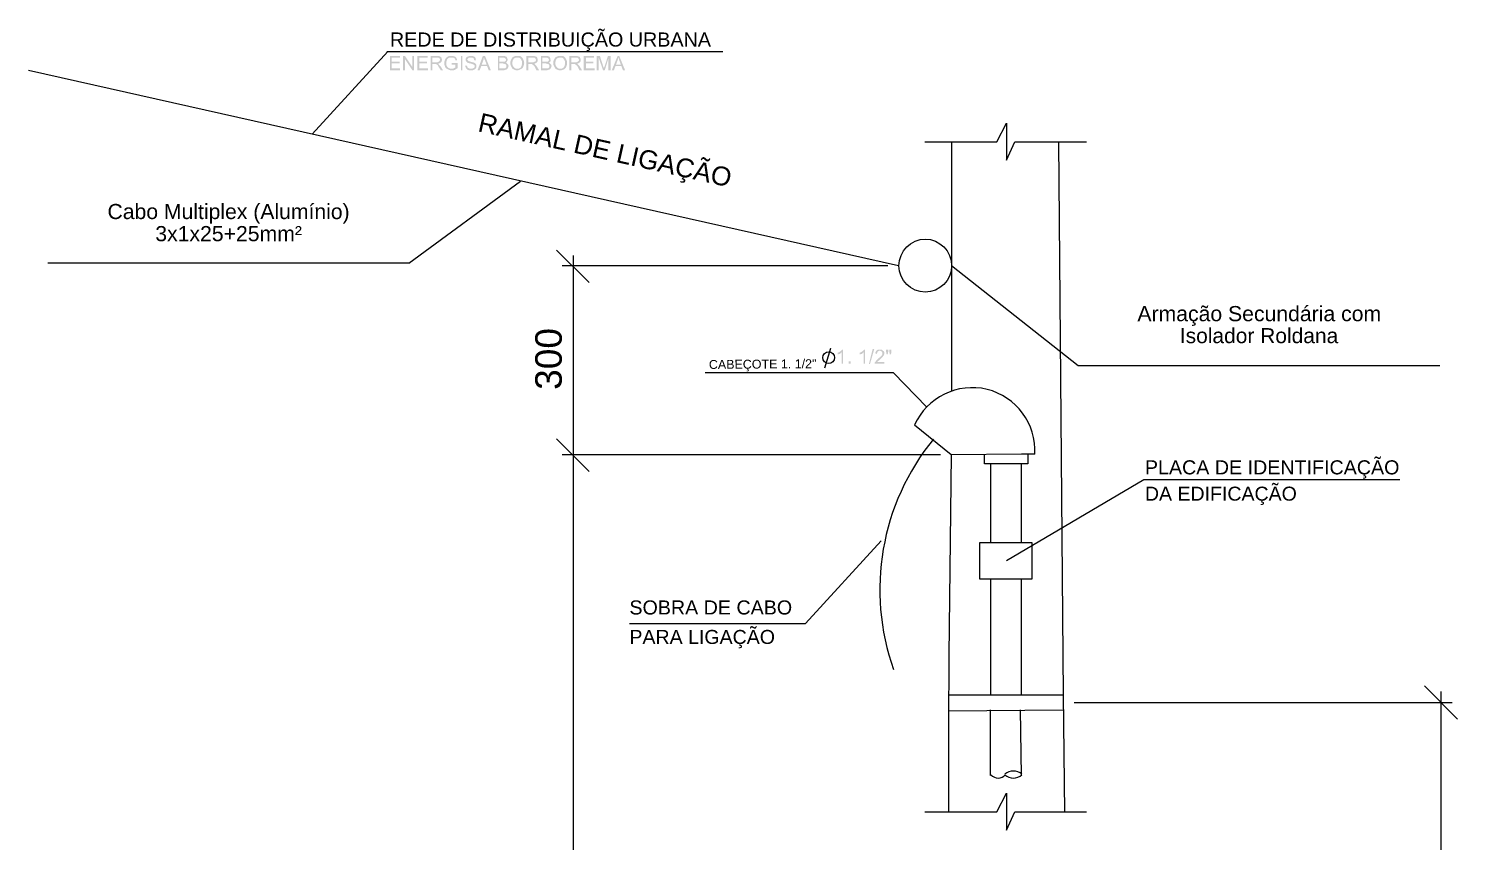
# Model space of a CAD drawing. Header units: millimetres. Extents: x 40 to 176, y -32 to 59.
# Drawn here: x 133.16 to 140.6, y 2.85 to 7.08 of the extents above; entities that cross this region are included whole.
import ezdxf

# ---------------------------------------------------------------- set-up
doc = ezdxf.new("R2010")
doc.units = ezdxf.units.MM
doc.layers.add('17 - Padrão de entrada', color=6, linetype='Continuous')
doc.styles.add('Arial0', font='arial.ttf', dxfattribs={"height": 3.14658})

msp = doc.modelspace()

# ---------------------------------------------------------------- hatches: boundary and pattern name
at = {"layer": '17 - Padrão de entrada', "true_color": 0x000007}
h = msp.add_hatch(color=7, dxfattribs=at)
h.paths.add_polyline_path([(135.0422, 6.8581), (135.0422, 6.9335), (135.0953, 6.9335), (135.0953, 6.9251), (135.0506, 6.9251), (135.0506, 6.9028), (135.0925, 6.9028), (135.0925, 6.8944), (135.0506, 6.8944), (135.0506, 6.8693), (135.0953, 6.8693), (135.0953, 6.8581)])
h.paths.add_polyline_path([(135.1093, 6.8581), (135.1093, 6.9335), (135.1204, 6.9335), (135.1595, 6.8749), (135.1595, 6.9335), (135.1679, 6.9335), (135.1679, 6.8581), (135.1595, 6.8581), (135.1204, 6.9168), (135.1204, 6.8581)])
h.paths.add_polyline_path([(135.1847, 6.8581), (135.1847, 6.9335), (135.2378, 6.9335), (135.2378, 6.9251), (135.1959, 6.9251), (135.1959, 6.9028), (135.235, 6.9028), (135.235, 6.8944), (135.1959, 6.8944), (135.1959, 6.8693), (135.2406, 6.8693), (135.2406, 6.8581)])
edge = h.paths.add_edge_path()
edge.add_line((135.2545, 6.8581), (135.2545, 6.9335))
edge.add_line((135.2545, 6.9335), (135.2853, 6.9335))
edge.add_spline(control_points=[(135.2853, 6.9335), (135.2936, 6.9335), (135.2992, 6.9335), (135.302, 6.9307), (135.302, 6.9307), (135.3048, 6.9307), (135.3076, 6.9279), (135.3104, 6.9251), (135.3104, 6.9251), (135.3104, 6.9196), (135.3132, 6.9168), (135.3132, 6.914), (135.3132, 6.914), (135.3132, 6.9084), (135.3104, 6.9028), (135.3076, 6.9), (135.3076, 6.9), (135.3048, 6.8972), (135.2992, 6.8944), (135.2908, 6.8916), (135.2908, 6.8916), (135.2936, 6.8916), (135.2964, 6.8916), (135.2964, 6.8888), (135.2964, 6.8888), (135.2992, 6.886), (135.302, 6.8832), (135.3048, 6.8804)], knot_values=[0, 0, 0, 0, 0.035714, 0.035714, 0.035714, 0.035714, 0.071429, 0.071429, 0.071429, 0.071429, 0.107143, 0.107143, 0.107143, 0.107143, 0.142857, 0.142857, 0.142857, 0.142857, 0.178571, 0.178571, 0.178571, 0.178571, 0.214286, 0.214286, 0.214286, 0.214286, 1, 1, 1, 1], degree=3, periodic=0)
edge.add_line((135.3048, 6.8804), (135.3188, 6.8581))
edge.add_line((135.3188, 6.8581), (135.3076, 6.8581))
edge.add_line((135.3076, 6.8581), (135.2964, 6.8749))
edge.add_spline(control_points=[(135.2964, 6.8749), (135.2936, 6.8804), (135.2908, 6.8832), (135.2908, 6.886), (135.2908, 6.886), (135.288, 6.886), (135.2853, 6.8888), (135.2853, 6.8888), (135.2853, 6.8888), (135.2825, 6.8916), (135.2825, 6.8916), (135.2797, 6.8916), (135.2797, 6.8916), (135.2797, 6.8916), (135.2769, 6.8916), (135.2741, 6.8916)], knot_values=[0, 0, 0, 0, 0.0625, 0.0625, 0.0625, 0.0625, 0.125, 0.125, 0.125, 0.125, 0.1875, 0.1875, 0.1875, 0.1875, 1, 1, 1, 1], degree=3, periodic=0)
edge.add_line((135.2741, 6.8916), (135.2629, 6.8916))
edge.add_line((135.2629, 6.8916), (135.2629, 6.8581))
edge.add_line((135.2629, 6.8581), (135.2545, 6.8581))
edge = h.paths.add_edge_path()
edge.add_line((135.2629, 6.9), (135.2853, 6.9))
edge.add_spline(control_points=[(135.2853, 6.9), (135.288, 6.9), (135.2936, 6.9), (135.2936, 6.9028), (135.2936, 6.9028), (135.2964, 6.9028), (135.2992, 6.9056), (135.2992, 6.9056), (135.2992, 6.9056), (135.302, 6.9084), (135.302, 6.9112), (135.302, 6.914), (135.302, 6.914), (135.302, 6.9168), (135.302, 6.9196), (135.2992, 6.9223), (135.2992, 6.9223), (135.2964, 6.9251), (135.2908, 6.9251), (135.288, 6.9251)], knot_values=[0, 0, 0, 0, 0.05, 0.05, 0.05, 0.05, 0.1, 0.1, 0.1, 0.1, 0.15, 0.15, 0.15, 0.15, 0.2, 0.2, 0.2, 0.2, 1, 1, 1, 1], degree=3, periodic=0)
edge.add_line((135.288, 6.9251), (135.2629, 6.9251))
edge.add_line((135.2629, 6.9251), (135.2629, 6.9))
edge = h.paths.add_edge_path()
edge.add_line((135.3635, 6.8888), (135.3635, 6.8972))
edge.add_line((135.3635, 6.8972), (135.3942, 6.8972))
edge.add_line((135.3942, 6.8972), (135.3942, 6.8693))
edge.add_spline(control_points=[(135.3942, 6.8693), (135.3886, 6.8665), (135.383, 6.8637), (135.3802, 6.8609), (135.3802, 6.8609), (135.3746, 6.8581), (135.3691, 6.8581), (135.3635, 6.8581), (135.3635, 6.8581), (135.3551, 6.8581), (135.3495, 6.8609), (135.3439, 6.8637), (135.3439, 6.8637), (135.3383, 6.8665), (135.3327, 6.8693), (135.3299, 6.8749), (135.3299, 6.8749), (135.3272, 6.8832), (135.3244, 6.8888), (135.3244, 6.8972), (135.3244, 6.8972), (135.3244, 6.9028), (135.3272, 6.9084), (135.3299, 6.9168), (135.3299, 6.9168), (135.3327, 6.9223), (135.3383, 6.9279), (135.3439, 6.9307), (135.3439, 6.9307), (135.3495, 6.9335), (135.3551, 6.9335), (135.3635, 6.9335), (135.3635, 6.9335), (135.3691, 6.9335), (135.3719, 6.9335), (135.3774, 6.9307), (135.3774, 6.9307), (135.3802, 6.9307), (135.3858, 6.9279), (135.3858, 6.9251), (135.3858, 6.9251), (135.3886, 6.9223), (135.3914, 6.9168), (135.3914, 6.9112)], knot_values=[0, 0, 0, 0, 0.022727, 0.022727, 0.022727, 0.022727, 0.045455, 0.045455, 0.045455, 0.045455, 0.068182, 0.068182, 0.068182, 0.068182, 0.090909, 0.090909, 0.090909, 0.090909, 0.113636, 0.113636, 0.113636, 0.113636, 0.136364, 0.136364, 0.136364, 0.136364, 0.159091, 0.159091, 0.159091, 0.159091, 0.181818, 0.181818, 0.181818, 0.181818, 0.204545, 0.204545, 0.204545, 0.204545, 0.227273, 0.227273, 0.227273, 0.227273, 1, 1, 1, 1], degree=3, periodic=0)
edge.add_line((135.3914, 6.9112), (135.383, 6.9112))
edge.add_spline(control_points=[(135.383, 6.9112), (135.383, 6.914), (135.3802, 6.9168), (135.3802, 6.9196), (135.3802, 6.9196), (135.3774, 6.9223), (135.3746, 6.9223), (135.3719, 6.9251), (135.3719, 6.9251), (135.3691, 6.9251), (135.3663, 6.9251), (135.3635, 6.9251), (135.3635, 6.9251), (135.3579, 6.9251), (135.3551, 6.9251), (135.3523, 6.9251), (135.3523, 6.9251), (135.3467, 6.9223), (135.3439, 6.9196), (135.3439, 6.9196), (135.3439, 6.9196), (135.3411, 6.9168), (135.3383, 6.914), (135.3383, 6.9112), (135.3383, 6.9112), (135.3355, 6.9056), (135.3355, 6.9028), (135.3355, 6.8972), (135.3355, 6.8972), (135.3355, 6.8888), (135.3355, 6.8832), (135.3383, 6.8804), (135.3383, 6.8804), (135.3411, 6.8749), (135.3439, 6.8721), (135.3495, 6.8693), (135.3495, 6.8693), (135.3523, 6.8693), (135.3579, 6.8665), (135.3635, 6.8665), (135.3635, 6.8665), (135.3663, 6.8665), (135.3719, 6.8665), (135.3746, 6.8693), (135.3746, 6.8693), (135.3802, 6.8721), (135.383, 6.8721), (135.383, 6.8749)], knot_values=[0, 0, 0, 0, 0.020833, 0.020833, 0.020833, 0.020833, 0.041667, 0.041667, 0.041667, 0.041667, 0.0625, 0.0625, 0.0625, 0.0625, 0.083333, 0.083333, 0.083333, 0.083333, 0.104167, 0.104167, 0.104167, 0.104167, 0.125, 0.125, 0.125, 0.125, 0.145833, 0.145833, 0.145833, 0.145833, 0.166667, 0.166667, 0.166667, 0.166667, 0.1875, 0.1875, 0.1875, 0.1875, 0.208333, 0.208333, 0.208333, 0.208333, 0.229167, 0.229167, 0.229167, 0.229167, 1, 1, 1, 1], degree=3, periodic=0)
edge.add_line((135.383, 6.8749), (135.383, 6.8888))
edge.add_line((135.383, 6.8888), (135.3635, 6.8888))
h.paths.add_polyline_path([(135.411, 6.8581), (135.411, 6.9335), (135.4193, 6.9335), (135.4193, 6.8581)])
edge = h.paths.add_edge_path()
edge.add_line((135.4333, 6.8832), (135.4417, 6.8832))
edge.add_spline(control_points=[(135.4417, 6.8832), (135.4445, 6.8804), (135.4445, 6.8776), (135.4445, 6.8749), (135.4445, 6.8749), (135.4473, 6.8721), (135.4501, 6.8693), (135.4529, 6.8693), (135.4529, 6.8693), (135.4557, 6.8665), (135.4612, 6.8665), (135.464, 6.8665), (135.464, 6.8665), (135.4696, 6.8665), (135.4724, 6.8665), (135.4752, 6.8693), (135.4752, 6.8693), (135.478, 6.8693), (135.4808, 6.8721), (135.4808, 6.8721), (135.4808, 6.8721), (135.4836, 6.8749), (135.4836, 6.8776), (135.4836, 6.8804), (135.4836, 6.8804), (135.4836, 6.8804), (135.4836, 6.8832), (135.4808, 6.886), (135.4808, 6.886), (135.4808, 6.886), (135.478, 6.8888), (135.4752, 6.8888), (135.4752, 6.8888), (135.4724, 6.8916), (135.4668, 6.8916), (135.4612, 6.8944), (135.4612, 6.8944), (135.4557, 6.8944), (135.4501, 6.8972), (135.4473, 6.8972), (135.4473, 6.8972), (135.4445, 6.9), (135.4417, 6.9028), (135.4389, 6.9056), (135.4389, 6.9056), (135.4361, 6.9084), (135.4361, 6.9112), (135.4361, 6.914), (135.4361, 6.914), (135.4361, 6.9168), (135.4361, 6.9223), (135.4389, 6.9251), (135.4389, 6.9251), (135.4417, 6.9279), (135.4445, 6.9307), (135.4501, 6.9307), (135.4501, 6.9307), (135.4529, 6.9335), (135.4584, 6.9335), (135.4612, 6.9335), (135.4612, 6.9335), (135.4668, 6.9335), (135.4724, 6.9335), (135.478, 6.9307), (135.478, 6.9307), (135.4808, 6.9307), (135.4836, 6.9279), (135.4864, 6.9251), (135.4864, 6.9251), (135.4892, 6.9196), (135.4892, 6.9168), (135.4892, 6.9112)], knot_values=[0, 0, 0, 0, 0.013889, 0.013889, 0.013889, 0.013889, 0.027778, 0.027778, 0.027778, 0.027778, 0.041667, 0.041667, 0.041667, 0.041667, 0.055556, 0.055556, 0.055556, 0.055556, 0.069444, 0.069444, 0.069444, 0.069444, 0.083333, 0.083333, 0.083333, 0.083333, 0.097222, 0.097222, 0.097222, 0.097222, 0.111111, 0.111111, 0.111111, 0.111111, 0.125, 0.125, 0.125, 0.125, 0.138889, 0.138889, 0.138889, 0.138889, 0.152778, 0.152778, 0.152778, 0.152778, 0.166667, 0.166667, 0.166667, 0.166667, 0.180556, 0.180556, 0.180556, 0.180556, 0.194444, 0.194444, 0.194444, 0.194444, 0.208333, 0.208333, 0.208333, 0.208333, 0.222222, 0.222222, 0.222222, 0.222222, 0.236111, 0.236111, 0.236111, 0.236111, 1, 1, 1, 1], degree=3, periodic=0)
edge.add_line((135.4892, 6.9112), (135.4808, 6.9112))
edge.add_spline(control_points=[(135.4808, 6.9112), (135.4808, 6.9168), (135.478, 6.9196), (135.4752, 6.9223), (135.4752, 6.9223), (135.4724, 6.9251), (135.4696, 6.9251), (135.464, 6.9251), (135.464, 6.9251), (135.4557, 6.9251), (135.4529, 6.9251), (135.4501, 6.9223), (135.4501, 6.9223), (135.4473, 6.9196), (135.4445, 6.9168), (135.4445, 6.914), (135.4445, 6.914), (135.4445, 6.9112), (135.4473, 6.9112), (135.4501, 6.9084), (135.4501, 6.9084), (135.4501, 6.9056), (135.4557, 6.9056), (135.464, 6.9028), (135.464, 6.9028), (135.4724, 6.9), (135.478, 6.9), (135.4808, 6.8972), (135.4808, 6.8972), (135.4836, 6.8972), (135.4864, 6.8944), (135.4892, 6.8916), (135.4892, 6.8916), (135.492, 6.8888), (135.492, 6.8832), (135.492, 6.8804), (135.492, 6.8804), (135.492, 6.8749), (135.492, 6.8721), (135.4892, 6.8693), (135.4892, 6.8693), (135.4864, 6.8665), (135.4836, 6.8637), (135.478, 6.8609), (135.478, 6.8609), (135.4752, 6.8581), (135.4696, 6.8581), (135.464, 6.8581), (135.464, 6.8581), (135.4584, 6.8581), (135.4529, 6.8581), (135.4473, 6.8609), (135.4473, 6.8609), (135.4445, 6.8637), (135.4389, 6.8665), (135.4389, 6.8693), (135.4389, 6.8693), (135.4361, 6.8749), (135.4333, 6.8776), (135.4333, 6.8832)], knot_values=[0, 0, 0, 0, 0.016667, 0.016667, 0.016667, 0.016667, 0.033333, 0.033333, 0.033333, 0.033333, 0.05, 0.05, 0.05, 0.05, 0.066667, 0.066667, 0.066667, 0.066667, 0.083333, 0.083333, 0.083333, 0.083333, 0.1, 0.1, 0.1, 0.1, 0.116667, 0.116667, 0.116667, 0.116667, 0.133333, 0.133333, 0.133333, 0.133333, 0.15, 0.15, 0.15, 0.15, 0.166667, 0.166667, 0.166667, 0.166667, 0.183333, 0.183333, 0.183333, 0.183333, 0.2, 0.2, 0.2, 0.2, 0.216667, 0.216667, 0.216667, 0.216667, 0.233333, 0.233333, 0.233333, 0.233333, 1, 1, 1, 1], degree=3, periodic=0)
h.paths.add_polyline_path([(135.4976, 6.8581), (135.5255, 6.9335), (135.5367, 6.9335), (135.5674, 6.8581), (135.5562, 6.8581), (135.5478, 6.8804), (135.5171, 6.8804), (135.5087, 6.8581)])
edge = h.paths.add_edge_path()
edge.add_line((135.5199, 6.8888), (135.545, 6.8888))
edge.add_line((135.545, 6.8888), (135.5367, 6.9112))
edge.add_spline(control_points=[(135.5367, 6.9112), (135.5339, 6.9168), (135.5311, 6.9223), (135.5311, 6.9251), (135.5311, 6.9251), (135.5311, 6.9196), (135.5283, 6.9168), (135.5283, 6.9112)], knot_values=[0, 0, 0, 0, 0.125, 0.125, 0.125, 0.125, 1, 1, 1, 1], degree=3, periodic=0)
edge.add_line((135.5283, 6.9112), (135.5199, 6.8888))
edge = h.paths.add_edge_path()
edge.add_line((135.6037, 6.8581), (135.6037, 6.9335))
edge.add_line((135.6037, 6.9335), (135.6316, 6.9335))
edge.add_spline(control_points=[(135.6316, 6.9335), (135.6372, 6.9335), (135.64, 6.9335), (135.6428, 6.9307), (135.6428, 6.9307), (135.6484, 6.9307), (135.6512, 6.9279), (135.6512, 6.9251), (135.6512, 6.9251), (135.654, 6.9196), (135.654, 6.9168), (135.654, 6.914), (135.654, 6.914), (135.654, 6.9112), (135.654, 6.9084), (135.6512, 6.9056), (135.6512, 6.9056), (135.6512, 6.9028), (135.6484, 6.9), (135.6456, 6.8972), (135.6456, 6.8972), (135.6484, 6.8972), (135.654, 6.8944), (135.654, 6.8916), (135.654, 6.8916), (135.6568, 6.8888), (135.6596, 6.886), (135.6596, 6.8804), (135.6596, 6.8804), (135.6596, 6.8776), (135.6568, 6.8749), (135.6568, 6.8721), (135.6568, 6.8721), (135.654, 6.8693), (135.654, 6.8665), (135.6512, 6.8637), (135.6512, 6.8637), (135.6484, 6.8637), (135.6456, 6.8609), (135.6428, 6.8609), (135.6428, 6.8609), (135.64, 6.8609), (135.6344, 6.8581), (135.6316, 6.8581)], knot_values=[0, 0, 0, 0, 0.022727, 0.022727, 0.022727, 0.022727, 0.045455, 0.045455, 0.045455, 0.045455, 0.068182, 0.068182, 0.068182, 0.068182, 0.090909, 0.090909, 0.090909, 0.090909, 0.113636, 0.113636, 0.113636, 0.113636, 0.136364, 0.136364, 0.136364, 0.136364, 0.159091, 0.159091, 0.159091, 0.159091, 0.181818, 0.181818, 0.181818, 0.181818, 0.204545, 0.204545, 0.204545, 0.204545, 0.227273, 0.227273, 0.227273, 0.227273, 1, 1, 1, 1], degree=3, periodic=0)
edge.add_line((135.6316, 6.8581), (135.6037, 6.8581))
edge = h.paths.add_edge_path()
edge.add_line((135.6121, 6.9028), (135.6289, 6.9028))
edge.add_spline(control_points=[(135.6289, 6.9028), (135.6316, 6.9028), (135.6372, 6.9028), (135.6372, 6.9028), (135.6372, 6.9028), (135.64, 6.9028), (135.6428, 6.9056), (135.6428, 6.9056), (135.6428, 6.9056), (135.6456, 6.9084), (135.6456, 6.9112), (135.6456, 6.914), (135.6456, 6.914), (135.6456, 6.9168), (135.6456, 6.9168), (135.6428, 6.9196), (135.6428, 6.9196), (135.6428, 6.9223), (135.64, 6.9223), (135.64, 6.9223), (135.64, 6.9223), (135.6372, 6.9251), (135.6316, 6.9251), (135.6261, 6.9251)], knot_values=[0, 0, 0, 0, 0.041667, 0.041667, 0.041667, 0.041667, 0.083333, 0.083333, 0.083333, 0.083333, 0.125, 0.125, 0.125, 0.125, 0.166667, 0.166667, 0.166667, 0.166667, 0.208333, 0.208333, 0.208333, 0.208333, 1, 1, 1, 1], degree=3, periodic=0)
edge.add_line((135.6261, 6.9251), (135.6121, 6.9251))
edge.add_line((135.6121, 6.9251), (135.6121, 6.9028))
edge = h.paths.add_edge_path()
edge.add_line((135.6121, 6.8693), (135.6316, 6.8693))
edge.add_spline(control_points=[(135.6316, 6.8693), (135.6344, 6.8693), (135.6372, 6.8693), (135.6372, 6.8693), (135.6372, 6.8693), (135.64, 6.8693), (135.6428, 6.8693), (135.6428, 6.8693), (135.6428, 6.8693), (135.6456, 6.8721), (135.6456, 6.8721), (135.6484, 6.8749), (135.6484, 6.8749), (135.6484, 6.8776), (135.6484, 6.8776), (135.6484, 6.8804), (135.6484, 6.8804), (135.6484, 6.8832), (135.6484, 6.886), (135.6456, 6.8888), (135.6456, 6.8888), (135.6456, 6.8888), (135.6428, 6.8916), (135.64, 6.8916), (135.64, 6.8916), (135.6372, 6.8916), (135.6344, 6.8944), (135.6289, 6.8944)], knot_values=[0, 0, 0, 0, 0.035714, 0.035714, 0.035714, 0.035714, 0.071429, 0.071429, 0.071429, 0.071429, 0.107143, 0.107143, 0.107143, 0.107143, 0.142857, 0.142857, 0.142857, 0.142857, 0.178571, 0.178571, 0.178571, 0.178571, 0.214286, 0.214286, 0.214286, 0.214286, 1, 1, 1, 1], degree=3, periodic=0)
edge.add_line((135.6289, 6.8944), (135.6121, 6.8944))
edge.add_line((135.6121, 6.8944), (135.6121, 6.8693))
edge = h.paths.add_edge_path()
edge.add_spline(control_points=[(135.668, 6.8944), (135.668, 6.9084), (135.6735, 6.9168), (135.6791, 6.9251), (135.6791, 6.9251), (135.6847, 6.9307), (135.6931, 6.9335), (135.7043, 6.9335), (135.7043, 6.9335), (135.7127, 6.9335), (135.7182, 6.9335), (135.7238, 6.9307), (135.7238, 6.9307), (135.7294, 6.9251), (135.7322, 6.9223), (135.735, 6.9168), (135.735, 6.9168), (135.7378, 6.9112), (135.7406, 6.9028), (135.7406, 6.8972), (135.7406, 6.8972), (135.7406, 6.8888), (135.7378, 6.8832), (135.735, 6.8749), (135.735, 6.8749), (135.7322, 6.8693), (135.7266, 6.8665), (135.721, 6.8637), (135.721, 6.8637), (135.7155, 6.8609), (135.7099, 6.8581), (135.7043, 6.8581), (135.7043, 6.8581), (135.6987, 6.8581), (135.6903, 6.8609), (135.6847, 6.8637), (135.6847, 6.8637), (135.6791, 6.8665), (135.6763, 6.8721), (135.6735, 6.8776), (135.6735, 6.8776), (135.6708, 6.8832), (135.668, 6.8888), (135.668, 6.8944)], knot_values=[0, 0, 0, 0, 0.022727, 0.022727, 0.022727, 0.022727, 0.045455, 0.045455, 0.045455, 0.045455, 0.068182, 0.068182, 0.068182, 0.068182, 0.090909, 0.090909, 0.090909, 0.090909, 0.113636, 0.113636, 0.113636, 0.113636, 0.136364, 0.136364, 0.136364, 0.136364, 0.159091, 0.159091, 0.159091, 0.159091, 0.181818, 0.181818, 0.181818, 0.181818, 0.204545, 0.204545, 0.204545, 0.204545, 0.227273, 0.227273, 0.227273, 0.227273, 1, 1, 1, 1], degree=3, periodic=0)
edge = h.paths.add_edge_path()
edge.add_spline(control_points=[(135.6791, 6.8944), (135.6791, 6.886), (135.6819, 6.8804), (135.6875, 6.8749), (135.6875, 6.8749), (135.6903, 6.8693), (135.6959, 6.8665), (135.7043, 6.8665), (135.7043, 6.8665), (135.7127, 6.8665), (135.7182, 6.8693), (135.7238, 6.8749), (135.7238, 6.8749), (135.7266, 6.8804), (135.7294, 6.886), (135.7294, 6.8972), (135.7294, 6.8972), (135.7294, 6.9028), (135.7294, 6.9084), (135.7266, 6.9112), (135.7266, 6.9112), (135.7238, 6.9168), (135.721, 6.9196), (135.7182, 6.9223), (135.7182, 6.9223), (135.7127, 6.9251), (135.7099, 6.9251), (135.7043, 6.9251), (135.7043, 6.9251), (135.6987, 6.9251), (135.6903, 6.9223), (135.6875, 6.9196), (135.6875, 6.9196), (135.6819, 6.914), (135.6791, 6.9056), (135.6791, 6.8944)], knot_values=[0, 0, 0, 0, 0.027778, 0.027778, 0.027778, 0.027778, 0.055556, 0.055556, 0.055556, 0.055556, 0.083333, 0.083333, 0.083333, 0.083333, 0.111111, 0.111111, 0.111111, 0.111111, 0.138889, 0.138889, 0.138889, 0.138889, 0.166667, 0.166667, 0.166667, 0.166667, 0.194444, 0.194444, 0.194444, 0.194444, 0.222222, 0.222222, 0.222222, 0.222222, 1, 1, 1, 1], degree=3, periodic=0)
edge = h.paths.add_edge_path()
edge.add_line((135.7518, 6.8581), (135.7518, 6.9335))
edge.add_line((135.7518, 6.9335), (135.7853, 6.9335))
edge.add_spline(control_points=[(135.7853, 6.9335), (135.7909, 6.9335), (135.7965, 6.9335), (135.7993, 6.9307), (135.7993, 6.9307), (135.8048, 6.9307), (135.8076, 6.9279), (135.8076, 6.9251), (135.8076, 6.9251), (135.8104, 6.9196), (135.8104, 6.9168), (135.8104, 6.914), (135.8104, 6.914), (135.8104, 6.9084), (135.8104, 6.9028), (135.8076, 6.9), (135.8076, 6.9), (135.8021, 6.8972), (135.7993, 6.8944), (135.7909, 6.8916), (135.7909, 6.8916), (135.7937, 6.8916), (135.7965, 6.8916), (135.7965, 6.8888), (135.7965, 6.8888), (135.7993, 6.886), (135.8021, 6.8832), (135.8048, 6.8804)], knot_values=[0, 0, 0, 0, 0.035714, 0.035714, 0.035714, 0.035714, 0.071429, 0.071429, 0.071429, 0.071429, 0.107143, 0.107143, 0.107143, 0.107143, 0.142857, 0.142857, 0.142857, 0.142857, 0.178571, 0.178571, 0.178571, 0.178571, 0.214286, 0.214286, 0.214286, 0.214286, 1, 1, 1, 1], degree=3, periodic=0)
edge.add_line((135.8048, 6.8804), (135.8188, 6.8581))
edge.add_line((135.8188, 6.8581), (135.8048, 6.8581))
edge.add_line((135.8048, 6.8581), (135.7965, 6.8749))
edge.add_spline(control_points=[(135.7965, 6.8749), (135.7937, 6.8804), (135.7909, 6.8832), (135.7881, 6.886), (135.7881, 6.886), (135.7853, 6.886), (135.7853, 6.8888), (135.7825, 6.8888), (135.7825, 6.8888), (135.7825, 6.8916), (135.7797, 6.8916), (135.7797, 6.8916), (135.7797, 6.8916), (135.7769, 6.8916), (135.7769, 6.8916), (135.7741, 6.8916)], knot_values=[0, 0, 0, 0, 0.0625, 0.0625, 0.0625, 0.0625, 0.125, 0.125, 0.125, 0.125, 0.1875, 0.1875, 0.1875, 0.1875, 1, 1, 1, 1], degree=3, periodic=0)
edge.add_line((135.7741, 6.8916), (135.7629, 6.8916))
edge.add_line((135.7629, 6.8916), (135.7629, 6.8581))
edge.add_line((135.7629, 6.8581), (135.7518, 6.8581))
edge = h.paths.add_edge_path()
edge.add_line((135.7629, 6.9), (135.7825, 6.9))
edge.add_spline(control_points=[(135.7825, 6.9), (135.7881, 6.9), (135.7909, 6.9), (135.7937, 6.9028), (135.7937, 6.9028), (135.7965, 6.9028), (135.7993, 6.9056), (135.7993, 6.9056), (135.7993, 6.9056), (135.8021, 6.9084), (135.8021, 6.9112), (135.8021, 6.914), (135.8021, 6.914), (135.8021, 6.9168), (135.7993, 6.9196), (135.7965, 6.9223), (135.7965, 6.9223), (135.7965, 6.9251), (135.7909, 6.9251), (135.7853, 6.9251)], knot_values=[0, 0, 0, 0, 0.05, 0.05, 0.05, 0.05, 0.1, 0.1, 0.1, 0.1, 0.15, 0.15, 0.15, 0.15, 0.2, 0.2, 0.2, 0.2, 1, 1, 1, 1], degree=3, periodic=0)
edge.add_line((135.7853, 6.9251), (135.7629, 6.9251))
edge.add_line((135.7629, 6.9251), (135.7629, 6.9))
edge = h.paths.add_edge_path()
edge.add_line((135.8272, 6.8581), (135.8272, 6.9335))
edge.add_line((135.8272, 6.9335), (135.8551, 6.9335))
edge.add_spline(control_points=[(135.8551, 6.9335), (135.8607, 6.9335), (135.8635, 6.9335), (135.8691, 6.9307), (135.8691, 6.9307), (135.8719, 6.9307), (135.8747, 6.9279), (135.8747, 6.9251), (135.8747, 6.9251), (135.8775, 6.9196), (135.8775, 6.9168), (135.8775, 6.914), (135.8775, 6.914), (135.8775, 6.9112), (135.8775, 6.9084), (135.8775, 6.9056), (135.8775, 6.9056), (135.8747, 6.9028), (135.8719, 6.9), (135.8691, 6.8972), (135.8691, 6.8972), (135.8719, 6.8972), (135.8775, 6.8944), (135.8775, 6.8916), (135.8775, 6.8916), (135.8803, 6.8888), (135.8831, 6.886), (135.8831, 6.8804), (135.8831, 6.8804), (135.8831, 6.8776), (135.8803, 6.8749), (135.8803, 6.8721), (135.8803, 6.8721), (135.8775, 6.8693), (135.8775, 6.8665), (135.8747, 6.8637), (135.8747, 6.8637), (135.8719, 6.8637), (135.8691, 6.8609), (135.8663, 6.8609), (135.8663, 6.8609), (135.8635, 6.8609), (135.8607, 6.8581), (135.8551, 6.8581)], knot_values=[0, 0, 0, 0, 0.022727, 0.022727, 0.022727, 0.022727, 0.045455, 0.045455, 0.045455, 0.045455, 0.068182, 0.068182, 0.068182, 0.068182, 0.090909, 0.090909, 0.090909, 0.090909, 0.113636, 0.113636, 0.113636, 0.113636, 0.136364, 0.136364, 0.136364, 0.136364, 0.159091, 0.159091, 0.159091, 0.159091, 0.181818, 0.181818, 0.181818, 0.181818, 0.204545, 0.204545, 0.204545, 0.204545, 0.227273, 0.227273, 0.227273, 0.227273, 1, 1, 1, 1], degree=3, periodic=0)
edge.add_line((135.8551, 6.8581), (135.8272, 6.8581))
edge = h.paths.add_edge_path()
edge.add_line((135.8356, 6.9028), (135.8523, 6.9028))
edge.add_spline(control_points=[(135.8523, 6.9028), (135.8579, 6.9028), (135.8607, 6.9028), (135.8607, 6.9028), (135.8607, 6.9028), (135.8635, 6.9028), (135.8663, 6.9056), (135.8663, 6.9056), (135.8663, 6.9056), (135.8691, 6.9084), (135.8691, 6.9112), (135.8691, 6.914), (135.8691, 6.914), (135.8691, 6.9168), (135.8691, 6.9168), (135.8663, 6.9196), (135.8663, 6.9196), (135.8663, 6.9223), (135.8635, 6.9223), (135.8635, 6.9223), (135.8635, 6.9223), (135.8607, 6.9251), (135.8551, 6.9251), (135.8523, 6.9251)], knot_values=[0, 0, 0, 0, 0.041667, 0.041667, 0.041667, 0.041667, 0.083333, 0.083333, 0.083333, 0.083333, 0.125, 0.125, 0.125, 0.125, 0.166667, 0.166667, 0.166667, 0.166667, 0.208333, 0.208333, 0.208333, 0.208333, 1, 1, 1, 1], degree=3, periodic=0)
edge.add_line((135.8523, 6.9251), (135.8356, 6.9251))
edge.add_line((135.8356, 6.9251), (135.8356, 6.9028))
edge = h.paths.add_edge_path()
edge.add_line((135.8356, 6.8693), (135.8551, 6.8693))
edge.add_spline(control_points=[(135.8551, 6.8693), (135.8579, 6.8693), (135.8607, 6.8693), (135.8607, 6.8693), (135.8607, 6.8693), (135.8635, 6.8693), (135.8663, 6.8693), (135.8663, 6.8693), (135.8663, 6.8693), (135.8691, 6.8721), (135.8691, 6.8721), (135.8719, 6.8749), (135.8719, 6.8749), (135.8719, 6.8776), (135.8719, 6.8776), (135.8719, 6.8804), (135.8719, 6.8804), (135.8719, 6.8832), (135.8719, 6.886), (135.8691, 6.8888), (135.8691, 6.8888), (135.8691, 6.8888), (135.8663, 6.8916), (135.8635, 6.8916), (135.8635, 6.8916), (135.8607, 6.8916), (135.8579, 6.8944), (135.8523, 6.8944)], knot_values=[0, 0, 0, 0, 0.035714, 0.035714, 0.035714, 0.035714, 0.071429, 0.071429, 0.071429, 0.071429, 0.107143, 0.107143, 0.107143, 0.107143, 0.142857, 0.142857, 0.142857, 0.142857, 0.178571, 0.178571, 0.178571, 0.178571, 0.214286, 0.214286, 0.214286, 0.214286, 1, 1, 1, 1], degree=3, periodic=0)
edge.add_line((135.8523, 6.8944), (135.8356, 6.8944))
edge.add_line((135.8356, 6.8944), (135.8356, 6.8693))
edge = h.paths.add_edge_path()
edge.add_spline(control_points=[(135.8914, 6.8944), (135.8914, 6.9084), (135.897, 6.9168), (135.9026, 6.9251), (135.9026, 6.9251), (135.9082, 6.9307), (135.9166, 6.9335), (135.9278, 6.9335), (135.9278, 6.9335), (135.9361, 6.9335), (135.9417, 6.9335), (135.9473, 6.9307), (135.9473, 6.9307), (135.9529, 6.9251), (135.9557, 6.9223), (135.9585, 6.9168), (135.9585, 6.9168), (135.9613, 6.9112), (135.9641, 6.9028), (135.9641, 6.8972), (135.9641, 6.8972), (135.9641, 6.8888), (135.9613, 6.8832), (135.9585, 6.8749), (135.9585, 6.8749), (135.9557, 6.8693), (135.9529, 6.8665), (135.9473, 6.8637), (135.9473, 6.8637), (135.9417, 6.8609), (135.9333, 6.8581), (135.9278, 6.8581), (135.9278, 6.8581), (135.9222, 6.8581), (135.9138, 6.8609), (135.9082, 6.8637), (135.9082, 6.8637), (135.9026, 6.8665), (135.8998, 6.8721), (135.897, 6.8776), (135.897, 6.8776), (135.8942, 6.8832), (135.8914, 6.8888), (135.8914, 6.8944)], knot_values=[0, 0, 0, 0, 0.022727, 0.022727, 0.022727, 0.022727, 0.045455, 0.045455, 0.045455, 0.045455, 0.068182, 0.068182, 0.068182, 0.068182, 0.090909, 0.090909, 0.090909, 0.090909, 0.113636, 0.113636, 0.113636, 0.113636, 0.136364, 0.136364, 0.136364, 0.136364, 0.159091, 0.159091, 0.159091, 0.159091, 0.181818, 0.181818, 0.181818, 0.181818, 0.204545, 0.204545, 0.204545, 0.204545, 0.227273, 0.227273, 0.227273, 0.227273, 1, 1, 1, 1], degree=3, periodic=0)
edge = h.paths.add_edge_path()
edge.add_spline(control_points=[(135.9026, 6.8944), (135.9026, 6.886), (135.9054, 6.8804), (135.911, 6.8749), (135.911, 6.8749), (135.9138, 6.8693), (135.9222, 6.8665), (135.9278, 6.8665), (135.9278, 6.8665), (135.9361, 6.8665), (135.9417, 6.8693), (135.9473, 6.8749), (135.9473, 6.8749), (135.9501, 6.8804), (135.9529, 6.886), (135.9529, 6.8972), (135.9529, 6.8972), (135.9529, 6.9028), (135.9529, 6.9084), (135.9501, 6.9112), (135.9501, 6.9112), (135.9473, 6.9168), (135.9445, 6.9196), (135.9417, 6.9223), (135.9417, 6.9223), (135.9361, 6.9251), (135.9333, 6.9251), (135.9278, 6.9251), (135.9278, 6.9251), (135.9222, 6.9251), (135.9166, 6.9223), (135.911, 6.9196), (135.911, 6.9196), (135.9054, 6.914), (135.9026, 6.9056), (135.9026, 6.8944)], knot_values=[0, 0, 0, 0, 0.027778, 0.027778, 0.027778, 0.027778, 0.055556, 0.055556, 0.055556, 0.055556, 0.083333, 0.083333, 0.083333, 0.083333, 0.111111, 0.111111, 0.111111, 0.111111, 0.138889, 0.138889, 0.138889, 0.138889, 0.166667, 0.166667, 0.166667, 0.166667, 0.194444, 0.194444, 0.194444, 0.194444, 0.222222, 0.222222, 0.222222, 0.222222, 1, 1, 1, 1], degree=3, periodic=0)
edge = h.paths.add_edge_path()
edge.add_line((135.9752, 6.8581), (135.9752, 6.9335))
edge.add_line((135.9752, 6.9335), (136.0088, 6.9335))
edge.add_spline(control_points=[(136.0088, 6.9335), (136.0144, 6.9335), (136.0199, 6.9335), (136.0227, 6.9307), (136.0227, 6.9307), (136.0283, 6.9307), (136.0311, 6.9279), (136.0311, 6.9251), (136.0311, 6.9251), (136.0339, 6.9196), (136.0339, 6.9168), (136.0339, 6.914), (136.0339, 6.914), (136.0339, 6.9084), (136.0339, 6.9028), (136.0311, 6.9), (136.0311, 6.9), (136.0255, 6.8972), (136.0227, 6.8944), (136.0144, 6.8916), (136.0144, 6.8916), (136.0172, 6.8916), (136.0199, 6.8916), (136.0199, 6.8888), (136.0199, 6.8888), (136.0227, 6.886), (136.0255, 6.8832), (136.0283, 6.8804)], knot_values=[0, 0, 0, 0, 0.035714, 0.035714, 0.035714, 0.035714, 0.071429, 0.071429, 0.071429, 0.071429, 0.107143, 0.107143, 0.107143, 0.107143, 0.142857, 0.142857, 0.142857, 0.142857, 0.178571, 0.178571, 0.178571, 0.178571, 0.214286, 0.214286, 0.214286, 0.214286, 1, 1, 1, 1], degree=3, periodic=0)
edge.add_line((136.0283, 6.8804), (136.0423, 6.8581))
edge.add_line((136.0423, 6.8581), (136.0283, 6.8581))
edge.add_line((136.0283, 6.8581), (136.0199, 6.8749))
edge.add_spline(control_points=[(136.0199, 6.8749), (136.0172, 6.8804), (136.0144, 6.8832), (136.0116, 6.886), (136.0116, 6.886), (136.0116, 6.886), (136.0088, 6.8888), (136.006, 6.8888), (136.006, 6.8888), (136.006, 6.8916), (136.0032, 6.8916), (136.0032, 6.8916), (136.0032, 6.8916), (136.0004, 6.8916), (136.0004, 6.8916), (135.9976, 6.8916)], knot_values=[0, 0, 0, 0, 0.0625, 0.0625, 0.0625, 0.0625, 0.125, 0.125, 0.125, 0.125, 0.1875, 0.1875, 0.1875, 0.1875, 1, 1, 1, 1], degree=3, periodic=0)
edge.add_line((135.9976, 6.8916), (135.9864, 6.8916))
edge.add_line((135.9864, 6.8916), (135.9864, 6.8581))
edge.add_line((135.9864, 6.8581), (135.9752, 6.8581))
edge = h.paths.add_edge_path()
edge.add_line((135.9864, 6.9), (136.006, 6.9))
edge.add_spline(control_points=[(136.006, 6.9), (136.0116, 6.9), (136.0144, 6.9), (136.0172, 6.9028), (136.0172, 6.9028), (136.0199, 6.9028), (136.0227, 6.9056), (136.0227, 6.9056), (136.0227, 6.9056), (136.0255, 6.9084), (136.0255, 6.9112), (136.0255, 6.914), (136.0255, 6.914), (136.0255, 6.9168), (136.0227, 6.9196), (136.0199, 6.9223), (136.0199, 6.9223), (136.0199, 6.9251), (136.0144, 6.9251), (136.0088, 6.9251)], knot_values=[0, 0, 0, 0, 0.05, 0.05, 0.05, 0.05, 0.1, 0.1, 0.1, 0.1, 0.15, 0.15, 0.15, 0.15, 0.2, 0.2, 0.2, 0.2, 1, 1, 1, 1], degree=3, periodic=0)
edge.add_line((136.0088, 6.9251), (135.9864, 6.9251))
edge.add_line((135.9864, 6.9251), (135.9864, 6.9))
h.paths.add_polyline_path([(136.0507, 6.8581), (136.0507, 6.9335), (136.1038, 6.9335), (136.1038, 6.9251), (136.0618, 6.9251), (136.0618, 6.9028), (136.101, 6.9028), (136.101, 6.8944), (136.0618, 6.8944), (136.0618, 6.8693), (136.1065, 6.8693), (136.1065, 6.8581)])
edge = h.paths.add_edge_path()
edge.add_line((136.1177, 6.8581), (136.1177, 6.9335))
edge.add_line((136.1177, 6.9335), (136.1345, 6.9335))
edge.add_line((136.1345, 6.9335), (136.1512, 6.8804))
edge.add_spline(control_points=[(136.1512, 6.8804), (136.154, 6.8749), (136.154, 6.8721), (136.154, 6.8693), (136.154, 6.8693), (136.1568, 6.8721), (136.1568, 6.8776), (136.1596, 6.8804)], knot_values=[0, 0, 0, 0, 0.125, 0.125, 0.125, 0.125, 1, 1, 1, 1], degree=3, periodic=0)
edge.add_line((136.1596, 6.8804), (136.1764, 6.9335))
edge.add_line((136.1764, 6.9335), (136.1904, 6.9335))
edge.add_line((136.1904, 6.9335), (136.1904, 6.8581))
edge.add_line((136.1904, 6.8581), (136.1792, 6.8581))
edge.add_line((136.1792, 6.8581), (136.1792, 6.9223))
edge.add_line((136.1792, 6.9223), (136.1596, 6.8581))
edge.add_line((136.1596, 6.8581), (136.1512, 6.8581))
edge.add_line((136.1512, 6.8581), (136.1289, 6.9223))
edge.add_line((136.1289, 6.9223), (136.1289, 6.8581))
edge.add_line((136.1289, 6.8581), (136.1177, 6.8581))
h.paths.add_polyline_path([(136.1959, 6.8581), (136.2267, 6.9335), (136.235, 6.9335), (136.2658, 6.8581), (136.2546, 6.8581), (136.2462, 6.8804), (136.2155, 6.8804), (136.2071, 6.8581)])
edge = h.paths.add_edge_path()
edge.add_line((136.2183, 6.8888), (136.2434, 6.8888))
edge.add_line((136.2434, 6.8888), (136.235, 6.9112))
edge.add_spline(control_points=[(136.235, 6.9112), (136.2323, 6.9168), (136.2323, 6.9223), (136.2295, 6.9251), (136.2295, 6.9251), (136.2295, 6.9196), (136.2295, 6.9168), (136.2267, 6.9112)], knot_values=[0, 0, 0, 0, 0.125, 0.125, 0.125, 0.125, 1, 1, 1, 1], degree=3, periodic=0)
edge.add_line((136.2267, 6.9112), (136.2183, 6.8888))
h = msp.add_hatch(color=7, dxfattribs=at)
edge = h.paths.add_edge_path()
edge.add_line((137.3999, 5.3328), (137.3916, 5.3328))
edge.add_line((137.3916, 5.3328), (137.3916, 5.3915))
edge.add_spline(control_points=[(137.3916, 5.3915), (137.3888, 5.3887), (137.386, 5.3859), (137.3832, 5.3831), (137.3832, 5.3831), (137.3776, 5.3831), (137.3748, 5.3803), (137.372, 5.3803)], knot_values=[0, 0, 0, 0, 0.125, 0.125, 0.125, 0.125, 1, 1, 1, 1], degree=3, periodic=0)
edge.add_line((137.372, 5.3803), (137.372, 5.3887))
edge.add_spline(control_points=[(137.372, 5.3887), (137.3776, 5.3915), (137.3832, 5.3943), (137.386, 5.3971), (137.386, 5.3971), (137.3888, 5.3999), (137.3916, 5.4027), (137.3944, 5.4055)], knot_values=[0, 0, 0, 0, 0.125, 0.125, 0.125, 0.125, 1, 1, 1, 1], degree=3, periodic=0)
edge.add_line((137.3944, 5.4055), (137.3999, 5.4055))
edge.add_line((137.3999, 5.4055), (137.3999, 5.3328))
h.paths.add_polyline_path([(137.4279, 5.3328), (137.4279, 5.344), (137.4391, 5.344), (137.4391, 5.3328)])
edge = h.paths.add_edge_path()
edge.add_line((137.5145, 5.3328), (137.5061, 5.3328))
edge.add_line((137.5061, 5.3328), (137.5061, 5.3915))
edge.add_spline(control_points=[(137.5061, 5.3915), (137.5033, 5.3887), (137.5005, 5.3859), (137.4977, 5.3831), (137.4977, 5.3831), (137.4921, 5.3831), (137.4893, 5.3803), (137.4865, 5.3803)], knot_values=[0, 0, 0, 0, 0.125, 0.125, 0.125, 0.125, 1, 1, 1, 1], degree=3, periodic=0)
edge.add_line((137.4865, 5.3803), (137.4865, 5.3887))
edge.add_spline(control_points=[(137.4865, 5.3887), (137.4921, 5.3915), (137.4977, 5.3943), (137.5005, 5.3971), (137.5005, 5.3971), (137.5033, 5.3999), (137.5061, 5.4027), (137.5089, 5.4055)], knot_values=[0, 0, 0, 0, 0.125, 0.125, 0.125, 0.125, 1, 1, 1, 1], degree=3, periodic=0)
edge.add_line((137.5089, 5.4055), (137.5145, 5.4055))
edge.add_line((137.5145, 5.4055), (137.5145, 5.3328))
h.paths.add_polyline_path([(137.534, 5.33), (137.5536, 5.4083), (137.562, 5.4083), (137.5396, 5.33)])
edge = h.paths.add_edge_path()
edge.add_line((137.615, 5.3412), (137.615, 5.3328))
edge.add_line((137.615, 5.3328), (137.5648, 5.3328))
edge.add_spline(control_points=[(137.5648, 5.3328), (137.5648, 5.3356), (137.5648, 5.3356), (137.5648, 5.3384), (137.5648, 5.3384), (137.5676, 5.3412), (137.5703, 5.344), (137.5731, 5.3496), (137.5731, 5.3496), (137.5759, 5.3524), (137.5787, 5.3552), (137.5843, 5.3608), (137.5843, 5.3608), (137.5927, 5.3664), (137.5983, 5.3719), (137.6011, 5.3747), (137.6011, 5.3747), (137.6039, 5.3803), (137.6039, 5.3831), (137.6039, 5.3859), (137.6039, 5.3859), (137.6039, 5.3887), (137.6039, 5.3943), (137.6011, 5.3943), (137.6011, 5.3943), (137.5983, 5.3971), (137.5955, 5.3999), (137.5899, 5.3999), (137.5899, 5.3999), (137.5871, 5.3999), (137.5815, 5.3971), (137.5787, 5.3943), (137.5787, 5.3943), (137.5787, 5.3915), (137.5759, 5.3887), (137.5759, 5.3831)], knot_values=[0, 0, 0, 0, 0.027778, 0.027778, 0.027778, 0.027778, 0.055556, 0.055556, 0.055556, 0.055556, 0.083333, 0.083333, 0.083333, 0.083333, 0.111111, 0.111111, 0.111111, 0.111111, 0.138889, 0.138889, 0.138889, 0.138889, 0.166667, 0.166667, 0.166667, 0.166667, 0.194444, 0.194444, 0.194444, 0.194444, 0.222222, 0.222222, 0.222222, 0.222222, 1, 1, 1, 1], degree=3, periodic=0)
edge.add_line((137.5759, 5.3831), (137.5676, 5.3859))
edge.add_spline(control_points=[(137.5676, 5.3859), (137.5676, 5.3915), (137.5703, 5.3971), (137.5731, 5.3999), (137.5731, 5.3999), (137.5787, 5.4055), (137.5843, 5.4055), (137.5899, 5.4055), (137.5899, 5.4055), (137.5983, 5.4055), (137.6039, 5.4055), (137.6067, 5.3999), (137.6067, 5.3999), (137.6123, 5.3971), (137.615, 5.3915), (137.615, 5.3859), (137.615, 5.3859), (137.615, 5.3831), (137.6123, 5.3803), (137.6123, 5.3775), (137.6123, 5.3775), (137.6095, 5.3747), (137.6095, 5.3719), (137.6067, 5.3692), (137.6067, 5.3692), (137.6039, 5.3664), (137.5983, 5.3608), (137.5927, 5.3552), (137.5927, 5.3552), (137.5871, 5.3496), (137.5843, 5.3468), (137.5815, 5.3468), (137.5815, 5.3468), (137.5787, 5.344), (137.5787, 5.344), (137.5787, 5.3412)], knot_values=[0, 0, 0, 0, 0.027778, 0.027778, 0.027778, 0.027778, 0.055556, 0.055556, 0.055556, 0.055556, 0.083333, 0.083333, 0.083333, 0.083333, 0.111111, 0.111111, 0.111111, 0.111111, 0.138889, 0.138889, 0.138889, 0.138889, 0.166667, 0.166667, 0.166667, 0.166667, 0.194444, 0.194444, 0.194444, 0.194444, 0.222222, 0.222222, 0.222222, 0.222222, 1, 1, 1, 1], degree=3, periodic=0)
edge.add_line((137.5787, 5.3412), (137.615, 5.3412))
h.paths.add_polyline_path([(137.6262, 5.3803), (137.6234, 5.3943), (137.6234, 5.4055), (137.6346, 5.4055), (137.6346, 5.3943), (137.6318, 5.3803)])
h.paths.add_polyline_path([(137.643, 5.3803), (137.6402, 5.3943), (137.6402, 5.4055), (137.6514, 5.4055), (137.6514, 5.3943), (137.6486, 5.3803)])

# ---------------------------------------------------------------- linework, layer by layer
at = {"layer": '17 - Padrão de entrada', "color": 7, "linetype": 'Continuous', "lineweight": 9, "true_color": 0x000007}
for points in [[(134.6372, 6.5257), (135.031, 6.9559), (135.031, 6.9559)], [(135.0255, 6.9559), (136.7742, 6.9559), (136.7742, 6.9559)], [(135.14, 5.8552), (135.721, 6.2826), (135.721, 6.2826)], [(135.14, 5.8552), (133.2627, 5.8552), (133.2627, 5.8552)], [(140.5035, 5.3217), (138.6235, 5.3217), (137.9642, 5.8413)], [(137.305, 5.3105), (137.3357, 5.4138), (137.3357, 5.4138)], [(137.8357, 5.1066), (137.6625, 5.2853), (136.682, 5.2853)], [(138.3972, 4.8607), (138.3274, 4.8607), (137.9614, 4.8579), (137.7715, 5.0116)], [(138.3609, 4.8607), (138.3609, 4.8104), (138.1346, 4.8104), (138.1346, 4.8579)], [(138.1682, 4.3998), (138.1682, 4.8104), (138.1682, 4.8104)], [(138.3274, 4.3998), (138.3274, 4.8104), (138.3274, 4.8104)], [(138.2492, 4.3076), (138.9643, 4.7294), (140.2968, 4.7294)], [(136.2881, 3.9808), (137.2044, 3.9808), (137.5983, 4.411)], [(138.1682, 3.6092), (138.1682, 4.2126), (138.1682, 4.2126)], [(138.3274, 3.6092), (138.3274, 4.2126), (138.3274, 4.2126)], [(138.1654, 3.531), (138.1654, 3.1902), (138.1654, 3.1902)], [(138.3274, 3.1902), (138.3218, 3.531), (138.3218, 3.531)]]:
    msp.add_lwpolyline(points, dxfattribs=at)
at = {"layer": '17 - Padrão de entrada', "color": 5, "linetype": 'Continuous', "lineweight": 13, "true_color": 0x000005}
msp.add_lwpolyline([(137.6877, 5.8413), (133.1622, 6.8581), (133.1622, 6.8581)], dxfattribs=at)
at = {"layer": '17 - Padrão de entrada', "color": 9, "linetype": 'Continuous', "lineweight": 9, "true_color": 0xbababa}
for points in [[(137.8246, 6.4866), (138.1989, 6.4866), (138.2492, 6.5843), (138.2492, 6.4866), (138.2492, 6.3916), (138.2939, 6.4866), (138.6654, 6.4866)], [(137.9642, 6.4866), (137.9642, 5.1904), (137.9642, 5.1904)], [(138.5201, 6.4866), (138.5453, 3.6092), (138.5453, 3.6092)], [(137.9614, 4.8579), (137.9503, 3.816), (137.9503, 3.816)], [(137.9503, 3.816), (137.9503, 3.7377), (137.9503, 3.7377)], [(137.9503, 3.7377), (137.9475, 3.5254), (137.9475, 3.0002)], [(137.9475, 3.6092), (138.1402, 3.6092), (138.1402, 3.6092)], [(138.1402, 3.6092), (138.5453, 3.6092), (138.5453, 3.6092)], [(138.5453, 3.6092), (138.5509, 3.0002), (138.5509, 3.0002)], [(137.9475, 3.5254), (138.5453, 3.531), (138.5453, 3.531)], [(137.8246, 3.0002), (138.1989, 3.0002), (138.2492, 3.098), (138.2492, 3.0002), (138.2492, 2.9053), (138.2939, 3.0002), (138.6654, 3.0002)]]:
    msp.add_lwpolyline(points, dxfattribs=at)
at = {"layer": '17 - Padrão de entrada', "color": 8, "linetype": 'Continuous', "lineweight": 9, "true_color": 0x000008}
for points in [[(136.0786, 5.7547), (135.9082, 5.9223), (135.9082, 5.9223)], [(135.9948, 5.8943), (135.9948, 4.7993), (135.9948, 4.7993)], [(137.6318, 5.8413), (135.9389, 5.8413), (135.9389, 5.8413)], [(136.0786, 4.7713), (135.9082, 4.9417), (135.9082, 4.9417)], [(135.9082, 4.9417), (136.0786, 4.7713), (136.0786, 4.7713)], [(135.9948, 4.9138), (135.9948, -4.3439), (135.9948, -4.3439)], [(137.9056, 4.8579), (135.9389, 4.8579), (135.9389, 4.8579)], [(137.9056, 4.8579), (135.9389, 4.8579), (135.9389, 4.8579)], [(140.5957, 3.4835), (140.4253, 3.6567), (140.4253, 3.6567)], [(138.6012, 3.5701), (140.5678, 3.5701), (140.5678, 3.5701)], [(140.5119, 1.4387), (140.5119, 3.626), (140.5119, 3.626)]]:
    msp.add_lwpolyline(points, dxfattribs=at)
at = {"layer": '17 - Padrão de entrada', "color": 7, "linetype": 'Continuous', "lineweight": 9, "true_color": 0x000007}
msp.add_lwpolyline([(138.1682, 4.3998), (138.1095, 4.3998), (138.1095, 4.2126), (138.3833, 4.2126), (138.3833, 4.3998), (138.3274, 4.3998)], close=True, dxfattribs=at)
at = {"layer": '17 - Padrão de entrada', "color": 9, "linetype": 'Continuous', "lineweight": 9, "true_color": 0xbababa}
msp.add_open_spline([(137.9642, 5.8413), (137.9642, 5.9167), (137.9028, 5.9809), (137.8274, 5.9809), (137.8274, 5.9809), (137.7519, 5.9809), (137.6905, 5.9167), (137.6905, 5.8413), (137.6905, 5.8413), (137.6905, 5.7658), (137.7519, 5.7044), (137.8274, 5.7044), (137.8274, 5.7044), (137.9028, 5.7044), (137.9642, 5.7658), (137.9642, 5.8413)], degree=3, knots=[0, 0, 0, 0, 0.0625, 0.0625, 0.0625, 0.062501, 0.125, 0.125, 0.125, 0.125001, 0.1875, 0.1875, 0.1875, 0.187501, 1, 1, 1, 1], dxfattribs=at)
at = {"layer": '17 - Padrão de entrada', "color": 7, "linetype": 'Continuous', "lineweight": 9, "true_color": 0x000007}
for points, knots in [([(137.3552, 5.3636), (137.3552, 5.3803), (137.3413, 5.3943), (137.3245, 5.3943), (137.3245, 5.3943), (137.3078, 5.3943), (137.2938, 5.3803), (137.2938, 5.3636), (137.2938, 5.3636), (137.2938, 5.3468), (137.3078, 5.3328), (137.3245, 5.3328), (137.3245, 5.3328), (137.3413, 5.3328), (137.3552, 5.3468), (137.3552, 5.3636)], [0, 0, 0, 0, 0.0625, 0.0625, 0.0625, 0.062501, 0.125, 0.125, 0.125, 0.125001, 0.1875, 0.1875, 0.1875, 0.187501, 1, 1, 1, 1]), ([(138.3972, 4.8607), (138.4056, 5.02), (138.3022, 5.1596), (138.1486, 5.1987), (138.1486, 5.1987), (137.995, 5.2351), (137.8357, 5.1568), (137.7715, 5.0144)], [0, 0, 0, 0, 0.125, 0.125, 0.125, 0.125001, 1, 1, 1, 1]), ([(138.1682, 3.193), (138.1793, 3.1818), (138.1933, 3.1762), (138.2073, 3.1762), (138.2073, 3.1762), (138.2212, 3.1762), (138.2352, 3.1818), (138.2436, 3.193)], [0, 0, 0, 0, 0.125, 0.125, 0.125, 0.125001, 1, 1, 1, 1])]:
    msp.add_open_spline(points, degree=3, knots=knots, dxfattribs=at)
at = {"layer": '17 - Padrão de entrada', "color": 5, "linetype": 'Continuous', "lineweight": 13, "true_color": 0x000005}
msp.add_open_spline([(137.8693, 4.9389), (137.5955, 4.6037), (137.5173, 4.1484), (137.6625, 3.7405)], degree=3, dxfattribs=at)
at = {"layer": '17 - Padrão de entrada', "color": 7, "linetype": 'Continuous', "lineweight": 9, "true_color": 0x000007}
for points in [[(138.3302, 3.1958), (138.305, 3.2181), (138.2659, 3.2181), (138.2408, 3.1958)], [(138.2408, 3.193), (138.2659, 3.1707), (138.305, 3.1707), (138.3302, 3.193)]]:
    msp.add_open_spline(points, degree=3, dxfattribs=at)

# ---------------------------------------------------------------- texts
at = {"layer": '17 - Padrão de entrada', "color": 7, "true_color": 0x000007, "style": 'Arial0'}
for s, height, p in [('REDE DE DISTRIBUIÇÃO URBANA', 0.073444, (135.0422, 6.982)), ('Cabo Multiplex (Alumínio)', 0.078772, (133.5728, 6.0845)), ('3x1x25+25mm²', 0.078917, (133.8214, 5.9694)), ('Armação Secundária com', 0.078898, (138.9308, 5.5532)), ('Isolador Roldana', 0.078038, (139.1515, 5.439)), ('PLACA DE IDENTIFICAÇÃO', 0.073214, (138.9699, 4.7563)), ('DA EDIFICAÇÃO', 0.072739, (138.9699, 4.6196)), ('SOBRA DE CABO', 0.073194, (136.2881, 4.0273)), ('PARA LIGAÇÃO', 0.072797, (136.2881, 3.8741))]:
    msp.add_text(s, height=height, dxfattribs=at).set_placement(p)
for s, height, rotation, p in [('RAMAL DE LIGAÇÃO', 0.097857, 347.42609, (135.4948, 6.5424)), ('300', 0.13806, 90, (135.9361, 5.196)), ('CABEÇOTE 1. 1/2"', 0.0464, 0.42685, (136.7016, 5.3049))]:
    msp.add_text(s, height=height, rotation=rotation, dxfattribs=at).set_placement(p)

doc.saveas('drawing.dxf')
